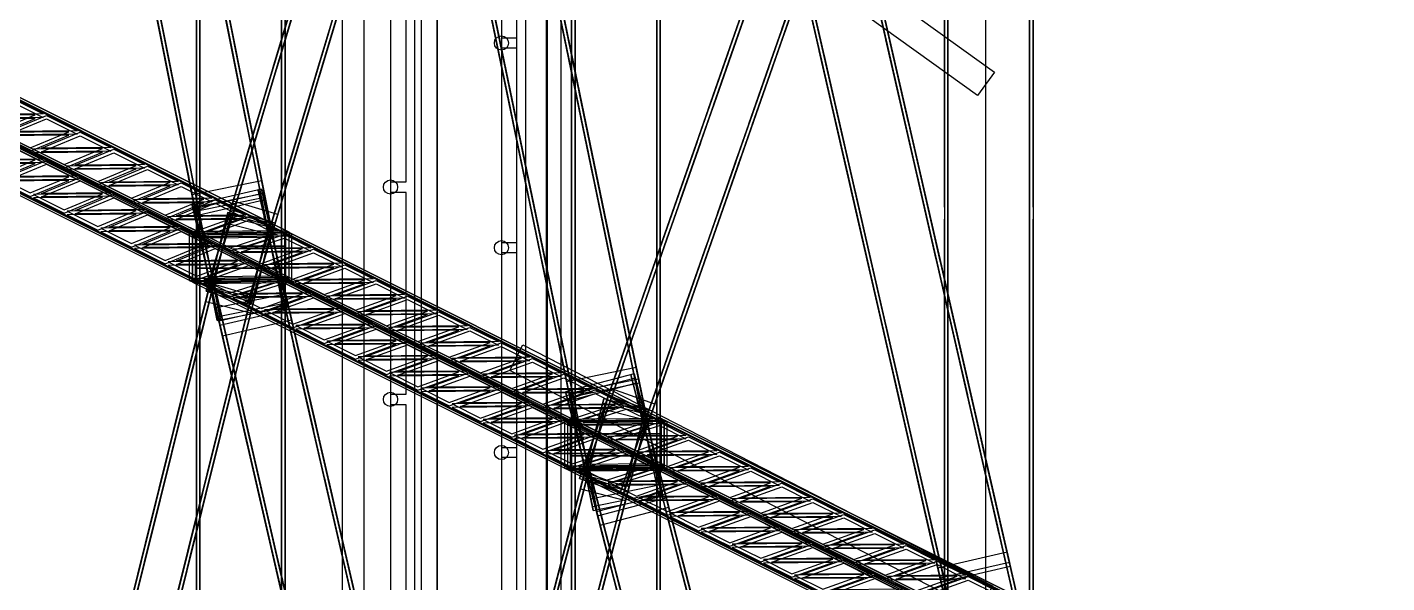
# Model space of a CAD drawing. Header units: millimetres. Extents: x -52000 to 48850, y -48850 to 51750.
# Drawn here: x -15638 to -9509, y 5870 to 8374 of the extents above; entities that cross this region are included whole.
import ezdxf

# ---------------------------------------------------------------- set-up
doc = ezdxf.new("R2010")
doc.units = ezdxf.units.MM
doc.layers.add('D-STR-DECK', color=7, linetype='Continuous', lineweight=25)
doc.layers.add('D-STR-STRC', color=7, linetype='Continuous', lineweight=25)

msp = doc.modelspace()

# ---------------------------------------------------------------- linework, layer by layer
at = {"layer": 'D-STR-DECK'}
for points in [[(-11480, -14000), (11480, -14000), (14000, -11480), (14000, 11480), (11480, 14000), (-11480, 14000), (-14000, 11480), (-14000, -11480)], [(-14120, 11617.8), (-14120, -11617.8), (-14216, -11617.8), (-14216, 11617.8)], [(-14000, 11480), (-14000, -11480), (-13890, -11480), (-13890, 11480)], [(-14000, 11480), (-14000, -11480), (-13890, -11480), (-13890, 11480)], [(-14000, 11480), (-14000, -11480), (-13790, -11307.8), (-13790, 11307.8)], [(-14000, 11480), (-14000, -11480), (-13860, -11480), (-13860, 11480)], [(-13790, -11307.8), (4700, -11307.8), (4700, 11307.8), (-13790, 11307.8)], [(-13500, 11070), (-13500, -11070), (-13297.5, -10904), (-13297.5, 10904)], [(-13500, 11070), (-13500, -11070), (-13390, -11070), (-13390, 11070)], [(-13500, 11070), (-13500, -11070), (-13390, -11070), (-13390, 11070)], [(-13500, 11070), (-13500, -11070), (-13297.5, -10904), (-13297.5, 10904)], [(-13432.5, 11014.6), (-13432.5, -11014.6), (-13231, -10849.4), (-13231, 10849.4)], [(-13432.5, 11014.6), (-13432.5, -11014.6), (-11315.7, -9278.9), (-11315.7, 9278.9)], [(-13432.5, 11014.6), (-13432.5, -11014.6), (-13292.5, -11014.6), (-13292.5, 11014.6)], [(-13297.5, -10904), (4700, -10904), (4700, 10904), (-13297.5, 10904)], [(-11353.6, 8066.2), (-13470.4, 9585), (-13394.6, 9690.6), (-11277.8, 8171.8)], [(-13500, 9201.9), (-13500, 8325.6), (-13430, 8325.6), (-13430, 9201.9)], [(-14000, 8586.1), (-14000, 7677.2), (-13930, 7677.2), (-13930, 8586.1)], [(-13500, 8279.4), (-13500, 7403.1), (-13430, 7403.1), (-13430, 8279.4)], [(-14000, 7629.4), (-14000, 6720.6), (-13930, 6720.6), (-13930, 7629.4)], [(-13500, 7356.9), (-13500, 6480.6), (-13430, 6480.6), (-13430, 7356.9)], [(-11345.3, 5741.4), (-13462.1, 6826.3), (-13402.9, 6942), (-11286, 5857.1)], [(-14000, 6672.8), (-14000, 5763.9), (-13930, 5763.9), (-13930, 6672.8)], [(-13500, 6434.4), (-13500, 5558.1), (-13430, 5558.1), (-13430, 6434.4)]]:
    msp.add_lwpolyline(points, close=True, dxfattribs=at)
for centre in [(-13500, 8302.5), (-14000, 7653.3), (-13500, 7380), (-14000, 6696.7), (-13500, 6457.5)]:
    msp.add_circle(centre, 32, dxfattribs=at)
at = {"layer": 'D-STR-STRC'}
for points in [[(-16409.5, 16783), (-16308, 16273.3), (-14483.4, 7110.9), (-14584.9, 7620.7)], [(-16393.8, 16786.1), (-16292.3, 16276.4), (-14467.7, 7114.1), (-14569.2, 7623.8)], [(-16707.7, 16723.6), (-16606.2, 16213.9), (-14781.5, 7051.6), (-14883, 7561.3)], [(-16692, 16726.7), (-16590.5, 16217), (-14765.8, 7054.7), (-14867.3, 7564.4)], [(-14588.8, 14968.1), (-14479.8, 14440.9), (-12788.4, 6257.5), (-12897.4, 6784.7)], [(-14573.1, 14971.3), (-14464.2, 14444.1), (-12772.8, 6260.7), (-12881.7, 6788)], [(-14886.5, 14906.6), (-14777.6, 14379.4), (-13086.1, 6196), (-13195.1, 6723.2)], [(-14870.9, 14909.8), (-14761.9, 14382.6), (-13070.5, 6199.2), (-13179.4, 6726.4)], [(-14859.3, 14675.3), (-14859.3, 14675.3), (-14859.3, -14675.3), (-14859.3, -14675.3)], [(-14491.3, 14675.3), (-14491.3, 14675.3), (-14491.3, -14675.3), (-14491.3, -14675.3)], [(-12906.5, 13290.9), (-12780.6, 12741.3), (-11100.1, 5409.1), (-11226, 5958.6)], [(-12890.9, 13294.4), (-12765, 12744.9), (-11084.5, 5412.7), (-11210.4, 5962.2)], [(-14830.8, 7184.6), (-14721, 7551), (-13029.6, 13197.3), (-13139.4, 12830.8)], [(-14815.5, 7180), (-14705.7, 7546.4), (-13014.3, 13192.7), (-13124.1, 12826.2)], [(-13202.9, 13222.9), (-13076.9, 12673.4), (-11396.4, 5341.2), (-11522.4, 5890.7)], [(-13187.3, 13226.5), (-13061.3, 12677), (-11380.8, 5344.8), (-11506.8, 5894.3)], [(-14645, 7128.9), (-14535.2, 7495.3), (-12843.8, 13141.6), (-12953.6, 12775.2)], [(-14629.7, 7124.3), (-14519.9, 7490.8), (-12828.5, 13137), (-12938.2, 12770.6)], [(-13167.9, 12983.9), (-13167.9, 12983.9), (-13167.9, -12983.9), (-13167.9, -12983.9)], [(-12799.9, 12983.9), (-12799.9, 12983.9), (-12799.9, -12983.9), (-12799.9, -12983.9)], [(-13148.1, 6340.3), (-13018, 6712.9), (-11337.5, 11524.3), (-11467.6, 11151.8)], [(-13133, 6335), (-13002.9, 6707.6), (-11322.4, 11519.1), (-11452.5, 11146.5)], [(-12965, 6276.3), (-12834.8, 6648.9), (-11154.3, 11460.4), (-11284.5, 11087.8)], [(-12949.9, 6271), (-12819.7, 6643.6), (-11139.2, 11455.1), (-11269.4, 11082.5)], [(-11487.4, 11303.4), (-11487.4, 11303.4), (-11487.4, -11303.4), (-11487.4, -11303.4)], [(-11119.4, 11303.4), (-11119.4, 11303.4), (-11119.4, -11303.4), (-11119.4, -11303.4)], [(-14875.3, 9756.1), (-14875.3, 9756.1), (-14875.3, 7387.7), (-14875.3, 7387.7)], [(-14859.3, 9756.1), (-14859.3, 9756.1), (-14859.3, 7387.7), (-14859.3, 7387.7)], [(-14491.3, 9756.1), (-14491.3, 9756.1), (-14491.3, 7387.7), (-14491.3, 7387.7)], [(-14475.3, 9756.1), (-14475.3, 9756.1), (-14475.3, 7387.7), (-14475.3, 7387.7)], [(-13744.2, 9379.6), (-13614.2, 8750.6), (-13526.5, 8326.4)], [(-13728.5, 9382.9), (-13598.5, 8753.9), (-13510.8, 8329.6)], [(-11503.4, 9392), (-11503.4, 9392), (-11503.4, 7563.1), (-11503.4, 7563.1)], [(-11487.4, 9392), (-11487.4, 9392), (-11487.4, 7563.1), (-11487.4, 7563.1)], [(-11119.4, 9392), (-11119.4, 9392), (-11119.4, 7563.1), (-11119.4, 7563.1)], [(-11103.4, 9392), (-11103.4, 9392), (-11103.4, 7563.1), (-11103.4, 7563.1)], [(-13741.4, 9366.4), (-13653.7, 8942.1), (-13523.7, 8313.2)], [(-13725.8, 9369.6), (-13638.1, 8945.4), (-13508.1, 8316.4)], [(-14874.4, 9074.4), (-14733.7, 8368.1), (-14652, 7957.9)], [(-14858.7, 9077.5), (-14718, 8371.2), (-14636.3, 7961)], [(-15172.5, 9015), (-15031.9, 8308.7), (-14950.2, 7898.5)], [(-15156.8, 9018.1), (-15016.2, 8311.8), (-14934.5, 7901.7)], [(-14872.4, 9064.3), (-14790.7, 8654.1), (-14650, 7947.8)], [(-14856.7, 9067.4), (-14775, 8657.2), (-14634.3, 7950.9)], [(-15170.5, 9004.9), (-15088.8, 8594.7), (-14948.2, 7888.4)], [(-15154.8, 9008), (-15073.1, 8597.9), (-14932.5, 7891.6)], [(-12244.2, 8340), (-12115.4, 8708.7), (-12024, 8970.4)], [(-12235.3, 8365.4), (-12143.9, 8627.1), (-12015.2, 8995.7)], [(-12229.1, 8334.7), (-12100.3, 8703.4), (-12008.9, 8965.1)], [(-12220.2, 8360.1), (-12128.8, 8621.8), (-12000.1, 8990.5)], [(-11895.1, 8949.5), (-11765.6, 8384.6), (-11664.3, 7942.4)], [(-14523.4, 8210.7), (-14446.3, 8468), (-14317.2, 8899)], [(-14508.1, 8206.1), (-14431, 8463.5), (-14301.9, 8894.4)], [(-11910.7, 8945.9), (-11781.2, 8381.1), (-11679.9, 7938.9)], [(-11906.6, 8928.1), (-11805.3, 8485.9), (-11675.8, 7921)], [(-11891, 8931.6), (-11789.7, 8489.4), (-11660.2, 7924.6)], [(-14529.9, 8189.2), (-14400.8, 8620.2), (-14323.7, 8877.5)], [(-14514.5, 8184.6), (-14385.4, 8615.6), (-14308.3, 8873)], [(-14337.6, 8155), (-14260.5, 8412.4), (-14131.4, 8843.3)], [(-14322.3, 8150.4), (-14245.2, 8407.8), (-14116.1, 8838.7)], [(-12207, 8878), (-12077.6, 8313.1), (-11976.2, 7870.9)], [(-12202.9, 8860.1), (-12101.6, 8418), (-11972.1, 7853.1)], [(-12191.4, 8881.6), (-12062, 8316.7), (-11960.6, 7874.5)], [(-12187.3, 8863.7), (-12086, 8421.5), (-11956.5, 7856.6)], [(-14344, 8133.5), (-14214.9, 8564.5), (-14137.8, 8821.9)], [(-14328.7, 8128.9), (-14199.6, 8559.9), (-14122.5, 8817.3)], [(-13305.5, 8759.2), (-13175.5, 8130.2), (-13087.8, 7706)], [(-13302.8, 8746), (-13215.1, 8321.7), (-13085.1, 7692.7)], [(-13289.8, 8762.5), (-13159.8, 8133.5), (-13072.1, 7709.2)], [(-13287.1, 8749.2), (-13199.4, 8325), (-13069.4, 7696)], [(-13603.2, 8697.7), (-13473.2, 8068.7), (-13385.5, 7644.4)], [(-13600.5, 8684.5), (-13512.8, 8260.2), (-13382.8, 7631.2)], [(-13587.5, 8700.9), (-13457.5, 8071.9), (-13369.8, 7647.7)], [(-13584.8, 8687.7), (-13497.1, 8263.4), (-13367.1, 7634.4)], [(-12558.5, 8028.4), (-12467.1, 8290.1), (-12338.4, 8658.8)], [(-12543.4, 8023.1), (-12452, 8284.8), (-12323.2, 8653.5)], [(-13183.9, 8628.4), (-13183.9, 8628.4), (-13183.9, 6542), (-13183.9, 6542)], [(-13167.9, 8628.4), (-13167.9, 8628.4), (-13167.9, 6542), (-13167.9, 6542)], [(-12799.9, 8628.4), (-12799.9, 8628.4), (-12799.9, 6542), (-12799.9, 6542)], [(-12783.9, 8628.4), (-12783.9, 8628.4), (-12783.9, 6542), (-12783.9, 6542)], [(-12567.4, 8003), (-12438.6, 8371.7), (-12347.2, 8633.4)], [(-12552.3, 7997.7), (-12423.5, 8366.4), (-12332.1, 8628.1)], [(-12375.4, 7964.4), (-12284, 8226.1), (-12155.2, 8594.8)], [(-12360.3, 7959.2), (-12268.9, 8220.9), (-12140.1, 8589.5)], [(-12384.2, 7939), (-12255.5, 8307.7), (-12164.1, 8569.4)], [(-12369.1, 7933.8), (-12240.4, 8302.4), (-12149, 8564.1)], [(-14670.8, 7718.7), (-14541.7, 8149.7), (-14464.6, 8407)], [(-14664.4, 7740.1), (-14587.3, 7997.5), (-14458.2, 8428.5)], [(-14655.5, 7714.1), (-14526.4, 8145.1), (-14449.3, 8402.4)], [(-14649.1, 7735.6), (-14572, 7992.9), (-14442.9, 8423.9)], [(-16282.1, 8361.9), (-16717.9, 8357.6), (-14893.2, 7445.3), (-14457.5, 7449.5)], [(-16282.1, 8345.9), (-16717.9, 8341.6), (-14893.2, 7429.3), (-14457.5, 7433.6)], [(-14485, 7663), (-14355.9, 8094), (-14278.8, 8351.4)], [(-14478.6, 7684.5), (-14401.5, 7941.9), (-14272.3, 8372.8)], [(-14469.7, 7658.4), (-14340.6, 8089.4), (-14263.5, 8346.8)], [(-14463.2, 7679.9), (-14386.1, 7937.3), (-14257, 8368.2)], [(-11755.1, 8338.5), (-11625.6, 7773.6), (-11524.3, 7331.4)], [(-14722.3, 8310.8), (-14589.9, 7646), (-14508.2, 7235.9)], [(-14720.3, 8300.7), (-14638.6, 7890.6), (-14506.2, 7225.8)], [(-14706.6, 8314), (-14574.2, 7649.2), (-14492.6, 7239)], [(-14704.6, 8303.9), (-14622.9, 7893.7), (-14490.5, 7228.9)], [(-11770.7, 8334.9), (-11641.2, 7770), (-11539.9, 7327.8)], [(-11766.6, 8317), (-11665.2, 7874.9), (-11535.8, 7310)], [(-11751, 8320.6), (-11649.6, 7878.4), (-11520.2, 7313.5)], [(-15020.5, 8251.5), (-14888.1, 7586.7), (-14806.4, 7176.5)], [(-15018.5, 8241.4), (-14936.8, 7831.2), (-14804.4, 7166.4)], [(-15004.8, 8254.6), (-14872.4, 7589.8), (-14790.7, 7179.6)], [(-15002.8, 8244.5), (-14921.1, 7834.3), (-14788.7, 7169.5)], [(-12707.4, 7602.1), (-12578.7, 7970.7), (-12487.3, 8232.4)], [(-12698.6, 7627.4), (-12607.2, 7889.1), (-12478.4, 8257.8)], [(-12692.3, 7596.8), (-12563.6, 7965.4), (-12472.2, 8227.1)], [(-12683.5, 7622.2), (-12592, 7883.9), (-12463.3, 8252.5)], [(-12067, 8267), (-11937.5, 7702.1), (-11836.2, 7259.9)], [(-12062.9, 8249.1), (-11961.5, 7806.9), (-11832.1, 7242.1)], [(-12051.4, 8270.6), (-11921.9, 7705.7), (-11820.6, 7263.5)], [(-12047.3, 8252.7), (-11945.9, 7810.5), (-11816.5, 7245.6)], [(-16282.1, 8158.4), (-16717.9, 8154.1), (-14893.2, 7241.8), (-14457.5, 7246)], [(-12524.3, 7538.1), (-12395.5, 7906.7), (-12304.1, 8168.4)], [(-12515.4, 7563.5), (-12424, 7825.2), (-12295.2, 8193.8)], [(-12509.2, 7532.8), (-12380.4, 7901.5), (-12289, 8163.2)], [(-12500.3, 7558.2), (-12408.9, 7819.9), (-12280.1, 8188.6)], [(-16282.1, 8142.4), (-16717.9, 8138.1), (-14893.2, 7225.8), (-14457.5, 7230.1)], [(-15703.5, 8052.3), (-15565.3, 7983.2), (-15877.2, 7980.2)], [(-15703.5, 8036.4), (-15565.3, 7967.3), (-15877.2, 7964.2)], [(-13164.5, 8077.3), (-13034.5, 7448.3), (-12946.9, 7024)], [(-13161.8, 8064), (-13074.1, 7639.8), (-12944.1, 7010.8)], [(-13148.9, 8080.5), (-13018.9, 7451.5), (-12931.2, 7027.3)], [(-13146.1, 8067.3), (-13058.5, 7643), (-12928.4, 7014)], [(-15602.2, 7979), (-15914.2, 7975.9), (-15776, 7906.8)], [(-15551.4, 7976.3), (-15413.2, 7907.2), (-15725.2, 7904.2)], [(-13462.3, 8015.7), (-13332.3, 7386.7), (-13244.6, 6962.5)], [(-13459.5, 8002.5), (-13371.8, 7578.3), (-13241.8, 6949.3)], [(-13446.6, 8019), (-13316.6, 7390), (-13228.9, 6965.7)], [(-13443.9, 8005.7), (-13356.2, 7581.5), (-13226.2, 6952.5)], [(-15602.2, 7963), (-15914.2, 7960), (-15776, 7890.9)], [(-15551.4, 7960.4), (-15413.2, 7891.3), (-15725.2, 7888.2)], [(-14803.2, 7276.8), (-14682.7, 7679.1), (-14605.6, 7936.5)], [(-14796.8, 7298.3), (-14719.7, 7555.7), (-14599.1, 7958)], [(-14787.9, 7272.3), (-14667.3, 7674.5), (-14590.2, 7931.9)], [(-14781.4, 7293.7), (-14704.3, 7551.1), (-14583.8, 7953.4)], [(-15703.5, 7848.8), (-15565.3, 7779.7), (-15877.2, 7776.7)], [(-15450.2, 7903), (-15762.1, 7899.9), (-15623.9, 7830.8)], [(-15450.2, 7887), (-15762.1, 7884), (-15623.9, 7814.9)], [(-15399.4, 7900.3), (-15261.2, 7831.2), (-15573.1, 7828.1)], [(-15399.4, 7884.3), (-15261.2, 7815.2), (-15573.1, 7812.2)], [(-14617.3, 7221.2), (-14496.8, 7623.5), (-14419.7, 7880.8)], [(-14610.9, 7242.6), (-14533.8, 7500), (-14413.3, 7902.3)], [(-14602, 7216.6), (-14481.5, 7618.9), (-14404.4, 7876.2)], [(-14595.6, 7238), (-14518.5, 7495.4), (-14398, 7897.7)], [(-12838.6, 7226.5), (-12747.2, 7488.2), (-12618.4, 7856.8)], [(-12823.5, 7221.2), (-12732.1, 7482.9), (-12603.3, 7851.6)], [(-15703.5, 7832.9), (-15565.3, 7763.8), (-15877.2, 7760.7)], [(-15298.1, 7826.9), (-15610.1, 7823.9), (-15471.9, 7754.8)], [(-15298.1, 7811), (-15610.1, 7807.9), (-15471.9, 7738.8)], [(-15247.3, 7824.3), (-15109.1, 7755.2), (-15421.1, 7752.1)], [(-15247.3, 7808.3), (-15109.1, 7739.2), (-15421.1, 7736.1)], [(-12847.5, 7201.1), (-12718.7, 7569.8), (-12627.3, 7831.5)], [(-12832.4, 7195.8), (-12703.6, 7564.5), (-12612.2, 7826.2)], [(-12655.4, 7162.5), (-12564, 7424.2), (-12435.3, 7792.9)], [(-12640.3, 7157.2), (-12548.9, 7418.9), (-12420.2, 7787.6)], [(-15602.2, 7775.5), (-15914.2, 7772.4), (-15776, 7703.3)], [(-15602.2, 7759.5), (-15914.2, 7756.5), (-15776, 7687.4)], [(-15551.4, 7772.8), (-15413.2, 7703.7), (-15725.2, 7700.7)], [(-15551.4, 7756.9), (-15413.2, 7687.8), (-15725.2, 7684.7)], [(-15146.1, 7750.9), (-15458, 7747.9), (-15319.8, 7678.8)], [(-15146.1, 7735), (-15458, 7731.9), (-15319.8, 7662.8)], [(-15095.3, 7748.2), (-14957.1, 7679.1), (-15269, 7676.1)], [(-15095.3, 7732.3), (-14957.1, 7663.2), (-15269, 7660.1)], [(-12664.3, 7137.1), (-12535.6, 7505.8), (-12444.1, 7767.5)], [(-12649.2, 7131.9), (-12520.4, 7500.5), (-12429, 7762.2)], [(-11630.6, 7723.9), (-11501.2, 7159), (-11399.8, 6716.8)], [(-11615, 7727.5), (-11485.6, 7162.6), (-11384.2, 6720.4)], [(-15450.2, 7699.5), (-15762.1, 7696.4), (-15623.9, 7627.3)], [(-15450.2, 7683.5), (-15762.1, 7680.5), (-15623.9, 7611.4)], [(-15399.4, 7696.8), (-15261.2, 7627.7), (-15573.1, 7624.6)], [(-15399.4, 7680.8), (-15261.2, 7611.7), (-15573.1, 7608.7)], [(-14994, 7674.9), (-15306, 7671.8), (-15167.8, 7602.7)], [(-14943.2, 7672.2), (-14805, 7603.1), (-15117, 7600.1)], [(-14580.6, 7681), (-14894.4, 7618.5), (-14792.9, 7108.8), (-14479.1, 7171.3)], [(-11626.5, 7706), (-11525.2, 7263.8), (-11395.7, 6699)], [(-11610.9, 7709.6), (-11509.6, 7267.4), (-11380.1, 6702.5)], [(-15298.1, 7623.4), (-15610.1, 7620.4), (-15471.9, 7551.3)], [(-15298.1, 7607.5), (-15610.1, 7604.4), (-15471.9, 7535.3)], [(-15247.3, 7620.8), (-15109.1, 7551.7), (-15421.1, 7548.6)], [(-15247.3, 7604.8), (-15109.1, 7535.7), (-15421.1, 7532.6)], [(-14994, 7658.9), (-15306, 7655.9), (-15167.8, 7586.8)], [(-14943.2, 7656.2), (-14805, 7587.2), (-15117, 7584.1)], [(-14581.6, 7643.4), (-14893.5, 7571.6), (-14889.6, 7554.7), (-14577.7, 7626.6)], [(-14581.6, 7643.4), (-14893.5, 7571.6), (-14769.1, 7031.9), (-14457.2, 7103.8)], [(-14569.2, 7623.8), (-14883, 7561.3), (-14879.8, 7545.4), (-14566, 7607.9)], [(-14569.2, 7623.8), (-14883, 7561.3), (-14781.5, 7051.6), (-14467.7, 7114.1)], [(-14597.2, 7639.8), (-14472.8, 7100.2), (-12781.4, -237.5), (-12905.8, 302.2)], [(-14581.6, 7643.4), (-14457.2, 7103.8), (-12765.8, -233.9), (-12890.2, 305.8)], [(-11926.9, 7656), (-11797.5, 7091.1), (-11696.1, 6648.9)], [(-11922.8, 7638.1), (-11821.5, 7195.9), (-11692, 6631)], [(-11911.3, 7659.6), (-11781.9, 7094.7), (-11680.5, 6652.5)], [(-11907.3, 7641.7), (-11805.9, 7199.5), (-11676.4, 6634.6)], [(-16645.7, -150.8), (-16558.1, 201.5), (-14733.4, 7539.2), (-14821.1, 7186.8)], [(-15146.1, 7547.4), (-15458, 7544.4), (-15319.8, 7475.3)], [(-15095.3, 7544.7), (-14957.1, 7475.6), (-15269, 7472.6)], [(-14841.9, 7598.9), (-15153.9, 7595.8), (-15015.7, 7526.7)], [(-14841.9, 7582.9), (-15153.9, 7579.8), (-15015.7, 7510.8)], [(-14791.1, 7596.2), (-14653, 7527.1), (-14964.9, 7524)], [(-14791.1, 7580.2), (-14653, 7511.1), (-14964.9, 7508.1)], [(-14893.5, 7571.6), (-14769.1, 7031.9), (-13077.6, -305.8), (-13202, 233.9)], [(-14570.4, 7594.6), (-14882.2, 7522.7), (-14757.8, 6983.1), (-14446, 7054.9)], [(-14877.9, 7575.2), (-14753.5, 7035.5), (-13062, -302.2), (-13186.4, 237.5)], [(-14830.8, 7184.6), (-14629.7, 7124.3), (-14519.9, 7490.8), (-14721, 7551)], [(-14821.1, 7186.8), (-14617.3, 7136.2), (-14529.6, 7488.5), (-14733.4, 7539.2)], [(-14819, 7224.1), (-14617.8, 7163.9), (-14508, 7530.3), (-14709.2, 7590.6)], [(-14737.6, 7522.4), (-14533.8, 7471.7), (-14529.6, 7488.5), (-14733.4, 7539.2)], [(-14726.3, 7533.6), (-14525.1, 7473.3), (-14519.9, 7490.8), (-14721, 7551)], [(-14557.5, 7538.9), (-14436, 7011.7), (-14335.9, 6577.4)], [(-16630.2, -154.7), (-16542.6, 197.6), (-14717.9, 7535.3), (-14805.5, 7183)], [(-16457.4, -197.6), (-16369.8, 154.7), (-14545.2, 7492.4), (-14632.8, 7140)], [(-16441.9, -201.5), (-16354.3, 150.8), (-14529.6, 7488.5), (-14617.3, 7136.2)], [(-15146.1, 7531.5), (-15458, 7528.4), (-15319.8, 7459.3)], [(-15095.3, 7528.8), (-14957.1, 7459.7), (-15269, 7456.6)], [(-14689.9, 7522.8), (-15001.9, 7519.8), (-14873.7, 7455.7)], [(-14689.9, 7506.9), (-15001.9, 7503.8), (-14873.7, 7439.7)], [(-14833.2, 7138.1), (-14629.4, 7087.4), (-14541.8, 7439.7), (-14745.6, 7490.4)], [(-14639.1, 7520.2), (-14511, 7456.1), (-14822.9, 7453)], [(-14639.1, 7504.2), (-14511, 7440.1), (-14822.9, 7437.1)], [(-14573.1, 7535.3), (-14451.6, 7008.1), (-14351.5, 6573.8)], [(-14569.4, 7519.3), (-14469.3, 7085.1), (-14347.8, 6557.9)], [(-14553.9, 7522.9), (-14453.8, 7088.7), (-14332.2, 6561.5)], [(-11503.4, 7508.1), (-11503.4, 7508.1), (-11503.4, 5701.7), (-11503.4, 5701.7)], [(-11487.4, 7508.1), (-11487.4, 7508.1), (-11487.4, 5701.7), (-11487.4, 5701.7)], [(-11119.4, 7508.1), (-11119.4, 7508.1), (-11119.4, 5701.7), (-11119.4, 5701.7)], [(-11103.4, 7508.1), (-11103.4, 7508.1), (-11103.4, 5701.7), (-11103.4, 5701.7)], [(-14994, 7471.4), (-15306, 7468.3), (-15167.8, 7399.2)], [(-14994, 7455.4), (-15306, 7452.4), (-15167.8, 7383.3)], [(-14943.2, 7468.7), (-14805, 7399.6), (-15117, 7396.6)], [(-14943.2, 7452.7), (-14805, 7383.7), (-15117, 7380.6)], [(-14956, 6644.3), (-14824.8, 7171.6), (-14763.3, 7419.1)], [(-14952, 6660.1), (-14890.5, 6907.6), (-14759.4, 7434.9)], [(-14936.5, 6656.2), (-14875, 6903.7), (-14743.8, 7431)], [(-14471.3, 7237), (-14471.3, 7456.5), (-14907.1, 7452.2), (-14907.1, 7232.7)], [(-14457.2, 7449.3), (-14893.5, 7445.6), (-13202.1, 6599.9), (-12765.8, 6603.6)], [(-14457.2, 7229.7), (-14457.2, 7449.3), (-14893.5, 7445.6), (-14893.5, 7226.1)], [(-14873.7, 7226.2), (-14873.7, 7445.8), (-14893.5, 7445.6), (-14893.5, 7226.1)], [(-14457.2, 7433.3), (-14893.5, 7429.6), (-13202.1, 6583.9), (-12765.8, 6587.6)], [(-14457.5, 7230.1), (-14457.5, 7449.5), (-14893.2, 7445.3), (-14893.2, 7225.8)], [(-14873.4, 7226), (-14873.4, 7445.5), (-14893.2, 7445.3), (-14893.2, 7225.8)], [(-14444.3, 7223.3), (-14444.3, 7442.8), (-14880.6, 7439.2), (-14880.6, 7219.6)], [(-14869.4, 7467), (-14747.8, 6939.8), (-14647.7, 6505.5)], [(-14865.7, 7451), (-14765.6, 7016.8), (-14644, 6489.6)], [(-14853.8, 7470.6), (-14732.2, 6943.4), (-14632.1, 6509.1)], [(-14850.1, 7454.6), (-14750, 7020.4), (-14628.5, 6493.2)], [(-14528.6, 7442.1), (-14841, 7439.5), (-14722.2, 7380.1)], [(-14528.6, 7426.2), (-14841, 7423.5), (-14722.2, 7364.2)], [(-14478.2, 7439.6), (-14359.4, 7380.2), (-14671.8, 7377.6)], [(-14478.2, 7423.6), (-14359.4, 7364.3), (-14671.8, 7361.6)], [(-14457.5, 7230.1), (-14457.5, 7449.5), (-14477.3, 7449.3), (-14477.3, 7229.9)], [(-14457.2, 7229.7), (-14457.2, 7449.3), (-14477, 7449.1), (-14477, 7229.6)], [(-12987.5, 6800.1), (-12858.7, 7168.8), (-12767.3, 7430.5)], [(-12978.6, 6825.5), (-12887.2, 7087.2), (-12758.5, 7455.9)], [(-12972.4, 6794.9), (-12843.6, 7163.5), (-12752.2, 7425.2)], [(-12963.5, 6820.3), (-12872.1, 7082), (-12743.4, 7450.6)], [(-14841.9, 7395.4), (-15153.9, 7392.3), (-15015.7, 7323.2)], [(-14841.9, 7379.4), (-15153.9, 7376.3), (-15015.7, 7307.3)], [(-14791.1, 7392.7), (-14653, 7323.6), (-14964.9, 7320.5)], [(-14791.1, 7376.7), (-14653, 7307.6), (-14964.9, 7304.6)], [(-14940.4, 6640.4), (-14809.3, 7167.8), (-14747.8, 7415.2)], [(-14475.3, 7387.7), (-14875.3, 7387.7), (-14875.3, 7387.7), (-14475.3, 7387.7)], [(-14767.7, 6597.5), (-14636.6, 7124.8), (-14575, 7372.3)], [(-14763.8, 6613.3), (-14702.2, 6860.8), (-14571.1, 7388.1)], [(-14752.2, 6593.6), (-14621, 7120.9), (-14559.5, 7368.4)], [(-14748.2, 6609.4), (-14686.7, 6856.9), (-14555.6, 7384.2)], [(-14397, 7376.3), (-14709.4, 7373.7), (-14581.3, 7309.7)], [(-14397, 7360.4), (-14709.4, 7357.7), (-14581.3, 7293.7)], [(-14346.6, 7373.8), (-14218.5, 7309.8), (-14530.9, 7307.1)], [(-14346.6, 7357.8), (-14218.5, 7293.8), (-14530.9, 7291.2)], [(-13023.6, 7395.3), (-12901.5, 6804.7), (-12813.8, 6380.5)], [(-13020.9, 7382.1), (-12933.2, 6957.8), (-12811.1, 6367.2)], [(-13007.9, 7398.6), (-12885.9, 6808), (-12798.2, 6383.7)], [(-13005.2, 7385.3), (-12917.5, 6961.1), (-12795.4, 6370.5)], [(-12804.4, 6736.2), (-12675.6, 7104.8), (-12584.2, 7366.5)], [(-12795.5, 6761.6), (-12704.1, 7023.3), (-12575.3, 7391.9)], [(-12789.3, 6730.9), (-12660.5, 7099.6), (-12569.1, 7361.3)], [(-12780.4, 6756.3), (-12689, 7018), (-12560.2, 7386.6)], [(-14689.9, 7319.3), (-15001.9, 7316.3), (-14873.7, 7252.2)], [(-14689.9, 7303.4), (-15001.9, 7300.3), (-14873.7, 7236.2)], [(-14639.1, 7316.7), (-14511, 7252.6), (-14822.9, 7249.5)], [(-14639.1, 7300.7), (-14511, 7236.6), (-14822.9, 7233.6)], [(-14256, 7305.8), (-14568.4, 7303.2), (-14440.3, 7239.2)], [(-14205.6, 7303.3), (-14077.5, 7239.3), (-14389.9, 7236.7)], [(-13321.3, 7333.8), (-13199.2, 6743.2), (-13111.5, 6318.9)], [(-13318.6, 7320.6), (-13230.9, 6896.3), (-13108.8, 6305.7)], [(-13305.6, 7337), (-13183.6, 6746.4), (-13095.9, 6322.2)], [(-13302.9, 7323.8), (-13215.2, 6899.5), (-13093.1, 6308.9)], [(-14457.2, 7245.7), (-14893.5, 7242), (-13202.1, 6396.3), (-12765.8, 6400)], [(-14875.3, 7287.7), (-14875.3, 7287.7), (-14875.3, 4919.3), (-14875.3, 4919.3)], [(-14475.3, 7287.7), (-14875.3, 7287.7), (-14875.3, 7287.7), (-14475.3, 7287.7)], [(-14859.3, 7287.7), (-14859.3, 7287.7), (-14859.3, 4919.3), (-14859.3, 4919.3)], [(-14528.6, 7238.6), (-14841, 7235.9), (-14722.2, 7176.6)], [(-14478.2, 7236), (-14359.4, 7176.7), (-14671.8, 7174)], [(-14256, 7289.9), (-14568.4, 7287.2), (-14440.3, 7223.2)], [(-14491.3, 7287.7), (-14491.3, 7287.7), (-14491.3, 4919.3), (-14491.3, 4919.3)], [(-14475.3, 7287.7), (-14475.3, 7287.7), (-14475.3, 4919.3), (-14475.3, 4919.3)], [(-14115.1, 7235.4), (-14427.5, 7232.7), (-14299.4, 7168.7)], [(-14205.6, 7287.4), (-14077.5, 7223.3), (-14389.9, 7220.7)], [(-14064.7, 7232.9), (-13936.6, 7168.8), (-14249, 7166.2)], [(-14457.2, 7229.7), (-14893.5, 7226.1), (-13202.1, 6380.4), (-12765.8, 6384)], [(-14528.6, 7222.6), (-14841, 7220), (-14722.2, 7160.6)], [(-14830.8, 7184.6), (-14629.7, 7124.3), (-14624.4, 7141.8), (-14825.6, 7202)], [(-14821.1, 7186.8), (-14617.3, 7136.2), (-14613.1, 7152.9), (-14816.9, 7203.6)], [(-14397, 7172.8), (-14709.4, 7170.1), (-14581.3, 7106.1)], [(-14478.2, 7220.1), (-14359.4, 7160.7), (-14671.8, 7158.1)], [(-14115.1, 7219.4), (-14427.5, 7216.8), (-14299.4, 7152.7)], [(-14064.7, 7216.9), (-13936.6, 7152.8), (-14249, 7150.2)], [(-14470.8, 7130), (-14784.7, 7067.5), (-14781.5, 7051.6), (-14467.7, 7114.1)], [(-14461.1, 7120.7), (-14772.9, 7048.8), (-14769.1, 7031.9), (-14457.2, 7103.8)], [(-14397, 7156.8), (-14709.4, 7154.2), (-14581.3, 7090.1)], [(-14346.6, 7170.2), (-14218.5, 7106.2), (-14530.9, 7103.6)], [(-14346.6, 7154.3), (-14218.5, 7090.2), (-14530.9, 7087.6)], [(-13974.1, 7164.9), (-14286.5, 7162.3), (-14158.4, 7098.2)], [(-13974.1, 7148.9), (-14286.5, 7146.3), (-14158.4, 7082.3)], [(-13923.7, 7162.4), (-13795.6, 7098.3), (-14108, 7095.7)], [(-13923.7, 7146.4), (-13795.6, 7082.4), (-14108, 7079.7)], [(-11490.6, 7112.9), (-11361.1, 6548), (-11259.8, 6105.8)], [(-11475, 7116.5), (-11345.5, 6551.6), (-11244.2, 6109.4)], [(-14256, 7102.3), (-14568.4, 7099.6), (-14440.3, 7035.6)], [(-14256, 7086.3), (-14568.4, 7083.7), (-14440.3, 7019.6)], [(-14205.6, 7099.8), (-14077.5, 7035.7), (-14389.9, 7033.1)], [(-14205.6, 7083.8), (-14077.5, 7019.8), (-14389.9, 7017.1)], [(-13833.2, 7094.4), (-14145.5, 7091.8), (-14017.5, 7027.7)], [(-13833.2, 7078.5), (-14145.5, 7075.8), (-14017.5, 7011.8)], [(-13782.8, 7091.9), (-13654.7, 7027.9), (-13967.1, 7025.2)], [(-13782.8, 7075.9), (-13654.7, 7011.9), (-13967.1, 7009.3)], [(-13110.5, 6448), (-13019.1, 6709.7), (-12898.5, 7054.9)], [(-13095.4, 6442.7), (-13004, 6704.4), (-12883.4, 7049.7)], [(-11771.3, 7048.5), (-11641.8, 6483.7), (-11540.5, 6041.5)], [(-11486.5, 7095), (-11385.1, 6652.8), (-11255.7, 6087.9)], [(-11470.9, 7098.6), (-11369.5, 6656.4), (-11240.1, 6091.5)], [(-14115.1, 7031.8), (-14427.5, 7029.2), (-14299.4, 6965.1)], [(-14115.1, 7015.8), (-14427.5, 7013.2), (-14299.4, 6949.2)], [(-14064.7, 7029.3), (-13936.6, 6965.2), (-14249, 6962.6)], [(-14064.7, 7013.3), (-13936.6, 6949.3), (-14249, 6946.6)], [(-13692.2, 7023.9), (-14004.6, 7021.3), (-13876.5, 6957.3)], [(-13692.2, 7008), (-14004.6, 7005.3), (-13876.5, 6941.3)], [(-13641.8, 7021.4), (-13513.7, 6957.4), (-13826.1, 6954.8)], [(-13641.8, 7005.5), (-13513.7, 6941.4), (-13826.1, 6938.8)], [(-13119.4, 6422.6), (-12998.8, 6767.8), (-12907.4, 7029.5)], [(-13104.3, 6417.3), (-12983.7, 6762.6), (-12892.3, 7024.3)], [(-12927.4, 6384), (-12835.9, 6645.7), (-12715.4, 6991)], [(-11786.9, 7045), (-11657.4, 6480.1), (-11556.1, 6037.9)], [(-11782.8, 7027.1), (-11681.5, 6584.9), (-11552, 6020)], [(-11767.2, 7030.7), (-11665.9, 6588.5), (-11536.4, 6023.6)], [(-14440.3, 6959.2), (-14310.6, 6396.6), (-14210.5, 5962.4)], [(-14436.7, 6943.3), (-14336.6, 6509), (-14206.9, 5946.4)], [(-14424.7, 6962.8), (-14295.1, 6400.2), (-14195, 5965.9)], [(-14421.1, 6946.9), (-14321, 6512.6), (-14191.3, 5950)], [(-13974.1, 6961.3), (-14286.5, 6958.7), (-14158.4, 6894.7)], [(-13974.1, 6945.4), (-14286.5, 6942.7), (-14158.4, 6878.7)], [(-13923.7, 6958.8), (-13795.6, 6894.8), (-14108, 6892.1)], [(-13923.7, 6942.8), (-13795.6, 6878.8), (-14108, 6876.2)], [(-13551.3, 6953.5), (-13863.6, 6950.8), (-13735.6, 6886.8)], [(-13551.3, 6937.5), (-13863.6, 6934.9), (-13735.6, 6870.8)], [(-13500.8, 6950.9), (-13372.8, 6886.9), (-13685.1, 6884.3)], [(-13500.8, 6935), (-13372.8, 6870.9), (-13685.1, 6868.3)], [(-12936.2, 6358.6), (-12815.6, 6703.9), (-12724.2, 6965.6)], [(-12921.1, 6353.4), (-12800.5, 6698.6), (-12709.1, 6960.3)], [(-12912.2, 6378.7), (-12820.8, 6640.4), (-12700.3, 6985.7)], [(-14736.6, 6890.9), (-14606.9, 6328.3), (-14506.8, 5894.1)], [(-14732.9, 6875), (-14632.8, 6440.7), (-14503.1, 5878.1)], [(-14721, 6894.5), (-14591.3, 6331.9), (-14491.2, 5897.7)], [(-14717.3, 6878.6), (-14617.2, 6444.3), (-14487.5, 5881.7)], [(-13833.2, 6890.9), (-14145.5, 6888.2), (-14017.5, 6824.2)], [(-13833.2, 6874.9), (-14145.5, 6872.3), (-14017.5, 6808.2)], [(-13782.8, 6888.3), (-13654.7, 6824.3), (-13967.1, 6821.7)], [(-13782.8, 6872.4), (-13654.7, 6808.3), (-13967.1, 6805.7)], [(-13410.3, 6883), (-13722.7, 6880.4), (-13594.6, 6816.3)], [(-13410.3, 6867), (-13722.7, 6864.4), (-13594.6, 6800.4)], [(-13359.9, 6880.5), (-13231.8, 6816.4), (-13544.2, 6813.8)], [(-13359.9, 6864.5), (-13231.8, 6800.5), (-13544.2, 6797.8)], [(-15108, 6032.8), (-14968.1, 6595.5), (-14906.6, 6843)], [(-15104.1, 6048.6), (-15042.6, 6296.1), (-14902.6, 6858.8)], [(-15092.5, 6029), (-14952.6, 6591.7), (-14891, 6839.1)], [(-15088.6, 6044.8), (-15027, 6292.2), (-14887.1, 6854.9)], [(-14915.8, 6001.8), (-14854.3, 6249.3), (-14714.4, 6812)], [(-14900.3, 5997.9), (-14838.8, 6245.4), (-14698.8, 6808.1)], [(-13692.2, 6820.4), (-14004.6, 6817.7), (-13876.5, 6753.7)], [(-13692.2, 6804.4), (-14004.6, 6801.8), (-13876.5, 6737.7)], [(-13641.8, 6817.9), (-13513.7, 6753.8), (-13826.1, 6751.2)], [(-13269.4, 6812.5), (-13581.7, 6809.9), (-13453.7, 6745.8)], [(-13218.9, 6810), (-13090.9, 6746), (-13403.2, 6743.3)], [(-12901.4, 6811.4), (-13211.1, 6731.3), (-13206.6, 6713.8), (-12896.8, 6794)], [(-12901.4, 6811.4), (-13211.1, 6731.3), (-13066.5, 6172.5), (-12756.7, 6252.7)], [(-12892.7, 6840.9), (-13206, 6776.1), (-13097.1, 6248.9), (-12783.7, 6313.7)], [(-12916.8, 6807.4), (-12772.2, 6248.7), (-11091.7, -243.3), (-11236.3, 315.5)], [(-12901.4, 6811.4), (-12756.7, 6252.7), (-11076.2, -239.3), (-11220.9, 319.5)], [(-14919.8, 5986), (-14779.8, 6548.7), (-14718.3, 6796.2)], [(-14904.2, 5982.2), (-14764.3, 6544.8), (-14702.8, 6792.3)], [(-13551.3, 6749.9), (-13863.6, 6747.3), (-13735.6, 6683.2)], [(-13641.8, 6801.9), (-13513.7, 6737.8), (-13826.1, 6735.2)], [(-13500.8, 6747.4), (-13372.8, 6683.3), (-13685.1, 6680.7)], [(-13269.4, 6796.6), (-13581.7, 6793.9), (-13453.7, 6729.9)], [(-13128.4, 6742), (-13440.8, 6739.4), (-13312.7, 6675.4)], [(-13218.9, 6794), (-13090.9, 6730), (-13403.2, 6727.4)], [(-12890.5, 6769.6), (-13200.3, 6689.4), (-13055.7, 6130.7), (-12745.9, 6210.8)], [(-12881.7, 6788), (-13195.1, 6723.2), (-13191.7, 6706.7), (-12878.3, 6771.5)], [(-12881.7, 6788), (-13195.1, 6723.2), (-13086.1, 6196), (-12772.8, 6260.7)], [(-13136.8, 6372.6), (-12938.6, 6303.3), (-12808.5, 6675.9), (-13006.7, 6745.2)], [(-14824, -154.1), (-14729.9, 207.1), (-13038.5, 6699), (-13132.6, 6337.8)], [(-14808.5, -158.1), (-14714.4, 203), (-13023, 6695), (-13117.1, 6333.8)], [(-13551.3, 6733.9), (-13863.6, 6731.3), (-13735.6, 6667.3)], [(-13500.8, 6731.4), (-13372.8, 6667.4), (-13685.1, 6664.7)], [(-13128.4, 6726.1), (-13440.8, 6723.4), (-13312.7, 6659.4)], [(-13078, 6739.5), (-12949.9, 6675.5), (-13262.3, 6672.8)], [(-13078, 6723.6), (-12949.9, 6659.5), (-13262.3, 6656.9)], [(-13211.1, 6731.3), (-13066.5, 6172.5), (-11386, -319.5), (-11530.6, 239.3)], [(-13195.7, 6735.3), (-13051, 6176.5), (-11370.5, -315.5), (-11515.2, 243.3)], [(-13148.1, 6340.3), (-12949.9, 6271), (-12819.7, 6643.6), (-13018, 6712.9)], [(-13132.6, 6337.8), (-12929.4, 6284.9), (-12835.3, 6646.1), (-13038.5, 6699)], [(-13043, 6681.8), (-12839.7, 6628.9), (-12835.3, 6646.1), (-13038.5, 6699)], [(-13024.2, 6695.1), (-12825.9, 6625.9), (-12819.7, 6643.6), (-13018, 6712.9)], [(-12892.1, 6711.9), (-12770.7, 6243), (-12654.3, 5793.4)], [(-12886.8, 6691.4), (-12770.4, 6241.8), (-12649, 5772.9)], [(-12876.6, 6715.9), (-12755.2, 6247), (-12638.9, 5797.4)], [(-12871.3, 6695.4), (-12754.9, 6245.8), (-12633.6, 5776.9)], [(-14636.3, -203), (-14542.2, 158.1), (-12850.7, 6650.1), (-12944.9, 6288.9)], [(-14620.8, -207.1), (-14526.7, 154.1), (-12835.3, 6646.1), (-12929.4, 6284.9)], [(-13410.3, 6679.4), (-13722.7, 6676.8), (-13594.6, 6612.8)], [(-13410.3, 6663.5), (-13722.7, 6660.8), (-13594.6, 6596.8)], [(-13359.9, 6676.9), (-13231.8, 6612.9), (-13544.2, 6610.2)], [(-13359.9, 6660.9), (-13231.8, 6596.9), (-13544.2, 6594.3)], [(-12987.5, 6671.6), (-13299.8, 6668.9), (-13181.1, 6609.6)], [(-12987.5, 6655.6), (-13299.8, 6653), (-13181.1, 6593.6)], [(-13186.4, 6635.7), (-13065, 6166.8), (-12948.6, 5717.2)], [(-13170.9, 6639.7), (-13049.5, 6170.8), (-12933.2, 5721.2)], [(-13144.1, 6293.5), (-12940.9, 6240.5), (-12846.8, 6601.7), (-13050, 6654.6)], [(-12937, 6669), (-12818.3, 6609.7), (-13130.7, 6607)], [(-12937, 6653.1), (-12818.3, 6593.7), (-13130.7, 6591.1)], [(-13269.4, 6608.9), (-13581.7, 6606.3), (-13453.7, 6542.3)], [(-13269.4, 6593), (-13581.7, 6590.3), (-13453.7, 6526.3)], [(-13218.9, 6606.4), (-13090.9, 6542.4), (-13403.2, 6539.8)], [(-13218.9, 6590.5), (-13090.9, 6526.4), (-13403.2, 6523.8)], [(-13256.2, 5863.4), (-13135.2, 6327.9), (-13069.1, 6581.6)], [(-13251.3, 5882.1), (-13185.2, 6135.8), (-13064.2, 6600.3)], [(-13240.7, 5859.4), (-13119.7, 6323.8), (-13053.6, 6577.5)], [(-13235.8, 5878.1), (-13169.7, 6131.8), (-13048.7, 6596.2)], [(-12778.6, 6390.5), (-12778.6, 6610), (-13215, 6606.3), (-13215, 6386.8)], [(-12765.5, 6603.3), (-13202.4, 6600.2), (-11521.9, 5759.9), (-11085, 5763.1)], [(-12765.5, 6383.7), (-12765.5, 6603.3), (-13202.4, 6600.2), (-13202.4, 6380.6)], [(-13182.5, 6380.7), (-13182.5, 6600.3), (-13202.4, 6600.2), (-13202.4, 6380.6)], [(-12765.5, 6587.4), (-13202.4, 6584.2), (-11521.9, 5744), (-11085, 5747.1)], [(-12765.8, 6384), (-12765.8, 6603.6), (-13202.1, 6599.9), (-13202.1, 6380.4)], [(-13182.3, 6380.5), (-13182.3, 6600.1), (-13202.1, 6599.9), (-13202.1, 6380.4)], [(-12753.6, 6377.8), (-12753.6, 6597.4), (-13190.5, 6594.2), (-13190.5, 6374.6)], [(-13181.1, 6615.2), (-13064.7, 6165.6), (-12943.3, 5696.7)], [(-13165.6, 6619.2), (-13049.2, 6169.6), (-12927.9, 5700.7)], [(-12838, 6596.8), (-13150.7, 6594.5), (-13031.2, 6534.8)], [(-12838, 6580.8), (-13150.7, 6578.6), (-13031.2, 6518.8)], [(-12788, 6594.4), (-12668.4, 6534.7), (-12981.2, 6532.4)], [(-12788, 6578.5), (-12668.4, 6518.7), (-12981.2, 6516.4)], [(-12765.8, 6384), (-12765.8, 6603.6), (-12785.6, 6603.4), (-12785.6, 6383.9)], [(-12765.5, 6383.7), (-12765.5, 6603.3), (-12785.3, 6603.2), (-12785.3, 6383.6)], [(-13128.4, 6538.5), (-13440.8, 6535.8), (-13312.7, 6471.8)], [(-13128.4, 6522.5), (-13440.8, 6519.9), (-13312.7, 6455.8)], [(-13078, 6535.9), (-12949.9, 6471.9), (-13262.3, 6469.3)], [(-13078, 6520), (-12949.9, 6455.9), (-13262.3, 6453.3)], [(-12783.9, 6542), (-13183.9, 6542), (-13183.9, 6542), (-12783.9, 6542)], [(-13068.5, 5814.5), (-12947.5, 6279), (-12881.4, 6532.6)], [(-13063.6, 5833.2), (-12997.5, 6086.9), (-12876.5, 6551.4)], [(-13053, 5810.5), (-12932, 6274.9), (-12865.9, 6528.6)], [(-13048.1, 5829.2), (-12982, 6082.9), (-12861, 6547.3)], [(-12706.6, 6531.1), (-13019.3, 6528.8), (-12891.2, 6464.8)], [(-12706.6, 6515.1), (-13019.3, 6512.9), (-12891.2, 6448.8)], [(-12656.5, 6528.7), (-12528.4, 6464.6), (-12841.2, 6462.4)], [(-12656.5, 6512.7), (-12528.4, 6448.7), (-12841.2, 6446.4)], [(-11350.5, 6501.9), (-11228.7, 5970.4), (-11127.4, 5528.2)], [(-11335, 6505.4), (-11213.1, 5974), (-11111.8, 5531.8)], [(-12987.5, 6468), (-13299.8, 6465.4), (-13181.1, 6406)], [(-12987.5, 6452), (-13299.8, 6449.4), (-13181.1, 6390)], [(-13183.9, 6442), (-13183.9, 6442), (-13183.9, 4355.5), (-13183.9, 4355.5)], [(-12783.9, 6442), (-13183.9, 6442), (-13183.9, 6442), (-12783.9, 6442)], [(-13167.9, 6442), (-13167.9, 6442), (-13167.9, 4355.5), (-13167.9, 4355.5)], [(-12937, 6465.5), (-12818.3, 6406.1), (-13130.7, 6403.5)], [(-12937, 6449.5), (-12818.3, 6390.1), (-13130.7, 6387.5)], [(-12566.5, 6461), (-12879.3, 6458.8), (-12751.1, 6394.7)], [(-12566.5, 6445.1), (-12879.3, 6442.8), (-12751.1, 6378.8)], [(-12799.9, 6442), (-12799.9, 6442), (-12799.9, 4355.5), (-12799.9, 4355.5)], [(-12783.9, 6442), (-12783.9, 6442), (-12783.9, 4355.5), (-12783.9, 4355.5)], [(-12516.5, 6458.7), (-12388.4, 6394.6), (-12701.1, 6392.4)], [(-12516.5, 6442.7), (-12388.4, 6378.7), (-12701.1, 6376.4)], [(-11631.3, 6437.5), (-11509.5, 5906.1), (-11408.1, 5463.9)], [(-11346.4, 6484), (-11245.1, 6041.8), (-11123.3, 5510.4)], [(-11330.9, 6487.6), (-11229.5, 6045.4), (-11107.7, 5513.9)], [(-12765.5, 6399.7), (-13202.4, 6396.6), (-11521.9, 5556.3), (-11085, 5559.5)], [(-12765.5, 6383.7), (-13202.4, 6380.6), (-11521.9, 5540.3), (-11085, 5543.5)], [(-12838, 6393.1), (-13150.7, 6390.9), (-13031.2, 6331.1)], [(-12838, 6377.2), (-13150.7, 6374.9), (-13031.2, 6315.2)], [(-12788, 6390.8), (-12668.4, 6331), (-12981.2, 6328.8)], [(-12788, 6374.8), (-12668.4, 6315.1), (-12981.2, 6312.8)], [(-12426.5, 6391), (-12739.3, 6388.8), (-12611.1, 6324.7)], [(-12426.5, 6375.1), (-12739.3, 6372.8), (-12611.1, 6308.7)], [(-12376.5, 6388.7), (-12248.3, 6324.6), (-12561.1, 6322.4)], [(-11646.9, 6434), (-11525.1, 5902.5), (-11423.7, 5460.3)], [(-11642.8, 6416.1), (-11541.4, 5973.9), (-11419.6, 5442.4)], [(-11627.2, 6419.7), (-11525.8, 5977.5), (-11404, 5446)], [(-14299.4, 6347.8), (-14169.7, 5785.1), (-14069.6, 5350.9)], [(-14295.7, 6331.8), (-14195.6, 5897.5), (-14065.9, 5334.9)], [(-14283.8, 6351.4), (-14154.1, 5788.7), (-14054, 5354.5)], [(-14280.1, 6335.4), (-14180, 5901.1), (-14050.3, 5338.5)], [(-13148.1, 6340.3), (-12949.9, 6271), (-12943.7, 6288.8), (-13141.9, 6358)], [(-13132.6, 6337.8), (-12929.4, 6284.9), (-12924.9, 6302.1), (-13128.1, 6355)], [(-12706.6, 6327.4), (-13019.3, 6325.2), (-12891.2, 6261.1)], [(-12656.5, 6325.1), (-12528.4, 6261), (-12841.2, 6258.8)], [(-12286.4, 6321), (-12599.2, 6318.8), (-12471.1, 6254.7)], [(-12376.5, 6372.7), (-12248.3, 6308.6), (-12561.1, 6306.4)], [(-12236.4, 6318.7), (-12108.3, 6254.6), (-12421, 6252.3)], [(-14595.6, 6279.5), (-14465.9, 5716.8), (-14365.8, 5282.6)], [(-14591.9, 6263.5), (-14491.8, 5829.3), (-14362.1, 5266.6)], [(-14580, 6283.1), (-14450.3, 5720.4), (-14350.2, 5286.2)], [(-14576.3, 6267.1), (-14476.2, 5832.9), (-14346.6, 5270.2)], [(-12776.2, 6277.2), (-13089.5, 6212.4), (-13086.1, 6196), (-12772.8, 6260.7)], [(-12761.2, 6270.1), (-13071, 6189.9), (-13066.5, 6172.5), (-12756.7, 6252.7)], [(-12706.6, 6311.5), (-13019.3, 6309.2), (-12891.2, 6245.1)], [(-12566.5, 6257.4), (-12879.3, 6255.2), (-12751.1, 6191.1)], [(-12656.5, 6309.1), (-12528.4, 6245), (-12841.2, 6242.8)], [(-12516.5, 6255.1), (-12388.4, 6191), (-12701.1, 6188.7)], [(-12286.4, 6305), (-12599.2, 6302.8), (-12471.1, 6238.7)], [(-12236.4, 6302.7), (-12108.3, 6238.6), (-12421, 6236.4)], [(-15260.1, 5421.4), (-15120.2, 5984), (-15058.6, 6231.5)], [(-15256.1, 5437.2), (-15194.6, 5684.6), (-15054.7, 6247.3)], [(-15244.5, 5417.5), (-15104.6, 5980.2), (-15043.1, 6227.6)], [(-15240.6, 5433.3), (-15179.1, 5680.8), (-15039.2, 6243.4)], [(-15067.9, 5390.3), (-15006.3, 5637.8), (-14866.4, 6200.5)], [(-15052.4, 5386.5), (-14990.8, 5633.9), (-14850.9, 6196.6)], [(-12566.5, 6241.4), (-12879.3, 6239.2), (-12751.1, 6175.1)], [(-12759.9, 6201.2), (-12630.7, 5702), (-12514.3, 5252.4)], [(-12744.4, 6205.2), (-12615.2, 5706), (-12498.8, 5256.4)], [(-12516.5, 6239.1), (-12388.4, 6175), (-12701.1, 6172.8)], [(-12146.4, 6251), (-12459.2, 6248.7), (-12331, 6184.7)], [(-12146.4, 6235), (-12459.2, 6232.8), (-12331, 6168.7)], [(-12096.4, 6248.6), (-11968.2, 6184.6), (-12281, 6182.3)], [(-12096.4, 6232.7), (-11968.2, 6168.6), (-12281, 6166.3)], [(-15071.8, 5374.5), (-14931.9, 5937.2), (-14870.3, 6184.7)], [(-15056.3, 5370.7), (-14916.4, 5933.4), (-14854.8, 6180.8)], [(-13038.7, 6129), (-12909.5, 5629.9), (-12793.1, 5180.2)], [(-12754.6, 6180.7), (-12638.2, 5731.1), (-12509, 5231.9)], [(-12426.5, 6187.4), (-12739.3, 6185.2), (-12611.1, 6121.1)], [(-12426.5, 6171.4), (-12739.3, 6169.2), (-12611.1, 6105.1)], [(-12739.1, 6184.7), (-12622.7, 5735.1), (-12493.5, 5235.9)], [(-12376.5, 6185), (-12248.3, 6121), (-12561.1, 6118.7)], [(-12376.5, 6169.1), (-12248.3, 6105), (-12561.1, 6102.8)], [(-12006.4, 6181), (-12319.1, 6178.7), (-12191, 6114.7)], [(-12006.4, 6165), (-12319.1, 6162.8), (-12191, 6098.7)], [(-11956.3, 6178.6), (-11828.2, 6114.5), (-12140.9, 6112.3)], [(-11956.3, 6162.6), (-11828.2, 6098.6), (-12140.9, 6096.3)], [(-13397.1, 5322.4), (-13267.8, 5819), (-13201.7, 6072.7)], [(-13392.3, 5341.2), (-13326.2, 5594.8), (-13196.8, 6091.5)], [(-13381.7, 5318.4), (-13252.3, 5815), (-13186.2, 6068.7)], [(-13376.8, 5337.1), (-13310.7, 5590.8), (-13181.3, 6087.4)], [(-13054.2, 6125), (-12925, 5625.8), (-12808.6, 5176.2)], [(-13048.9, 6104.5), (-12932.5, 5654.9), (-12803.3, 5155.7)], [(-13033.4, 6108.6), (-12917, 5658.9), (-12787.8, 5159.7)], [(-12286.4, 6117.4), (-12599.2, 6115.1), (-12471.1, 6051.1)], [(-12286.4, 6101.4), (-12599.2, 6099.2), (-12471.1, 6035.1)], [(-12236.4, 6115), (-12108.3, 6050.9), (-12421, 6048.7)], [(-12236.4, 6099), (-12108.3, 6035), (-12421, 6032.7)], [(-11866.3, 6110.9), (-12179.1, 6108.7), (-12050.9, 6044.6)], [(-11866.3, 6095), (-12179.1, 6092.7), (-12050.9, 6028.7)], [(-11816.3, 6108.6), (-11688.1, 6044.5), (-12000.9, 6042.3)], [(-11816.3, 6092.6), (-11688.1, 6028.5), (-12000.9, 6026.3)], [(-13209.4, 5273.5), (-13080, 5770.1), (-13013.9, 6023.8)], [(-13204.5, 5292.2), (-13138.4, 5545.9), (-13009, 6042.5)], [(-13193.9, 5269.5), (-13064.5, 5766.1), (-12998.4, 6019.8)], [(-13189, 5288.2), (-13123, 5541.9), (-12993.6, 6038.5)], [(-12146.4, 6047.4), (-12459.2, 6045.1), (-12331, 5981)], [(-12146.4, 6031.4), (-12459.2, 6029.1), (-12331, 5965.1)], [(-12096.4, 6045), (-11968.2, 5980.9), (-12281, 5978.7)], [(-12096.4, 6029), (-11968.2, 5965), (-12281, 5962.7)], [(-11726.3, 6040.9), (-12039, 6038.7), (-11910.9, 5974.6)], [(-11726.3, 6025), (-12039, 6022.7), (-11910.9, 5958.6)], [(-11676.2, 6038.6), (-11548.1, 5974.5), (-11860.9, 5972.3)], [(-11676.2, 6022.6), (-11548.1, 5958.5), (-11860.9, 5956.3)], [(-11221, 6008.4), (-11532.9, 5936.9), (-11407, 5387.3), (-11095.1, 5458.8)], [(-12006.4, 5977.3), (-12319.1, 5975.1), (-12191, 5911)], [(-12006.4, 5961.4), (-12319.1, 5959.1), (-12191, 5895)], [(-11956.3, 5975), (-11828.2, 5910.9), (-12140.9, 5908.7)], [(-11956.3, 5959), (-11828.2, 5894.9), (-12140.9, 5892.7)], [(-11586.2, 5970.9), (-11899, 5968.7), (-11770.9, 5904.6)], [(-11586.2, 5954.9), (-11899, 5952.7), (-11770.9, 5888.6)], [(-11536.2, 5968.5), (-11408.1, 5904.5), (-11720.8, 5902.2)], [(-11536.2, 5952.6), (-11408.1, 5888.5), (-11720.8, 5886.3)], [(-11210.4, 5962.2), (-11522.4, 5890.7), (-11518.4, 5873.6), (-11206.5, 5945)], [(-11210.4, 5962.2), (-11522.4, 5890.7), (-11396.4, 5341.2), (-11084.5, 5412.7)], [(-11866.3, 5907.3), (-12179.1, 5905.1), (-12050.9, 5841)], [(-11866.3, 5891.3), (-12179.1, 5889.1), (-12050.9, 5825)], [(-11816.3, 5905), (-11688.1, 5840.9), (-12000.9, 5838.6)], [(-11816.3, 5889), (-11688.1, 5824.9), (-12000.9, 5822.7)], [(-11446.2, 5900.9), (-11759, 5898.6), (-11630.8, 5834.6)], [(-11446.2, 5884.9), (-11759, 5882.7), (-11630.8, 5818.6)], [(-11396.2, 5898.5), (-11268, 5834.5), (-11580.8, 5832.2)], [(-11396.2, 5882.6), (-11268, 5818.5), (-11580.8, 5816.2)]]:
    msp.add_lwpolyline(points, close=True, dxfattribs=at)
for points in [[(-16393.8, 16786.1), (-14569.2, 7623.8)], [(-16390.7, 16770.2), (-14566, 7607.9)], [(-16707.7, 16723.6), (-14883, 7561.3)], [(-16704.5, 16707.7), (-14879.8, 7545.4)], [(-16295.5, 16292.3), (-14470.8, 7130)], [(-16292.3, 16276.4), (-14467.7, 7114.1)], [(-16609.3, 16229.8), (-14784.7, 7067.5)], [(-16606.2, 16213.9), (-14781.5, 7051.6)], [(-14573.1, 14971.3), (-12881.7, 6788)], [(-14569.7, 14954.9), (-12878.3, 6771.5)], [(-14886.5, 14906.6), (-13195.1, 6723.2)], [(-14883.1, 14890.1), (-13191.7, 6706.7)], [(-14875.3, 14675.3), (-14875.3, -14675.3)], [(-14475.3, 14675.3), (-14475.3, -14675.3)], [(-14467.6, 14460.6), (-12776.2, 6277.2)], [(-14464.2, 14444.1), (-12772.8, 6260.7)], [(-14781, 14395.8), (-13089.5, 6212.4)], [(-14777.6, 14379.4), (-13086.1, 6196)], [(-12890.9, 13294.4), (-11210.4, 5962.2)], [(-12887, 13277.3), (-11206.5, 5945)], [(-14726.3, 7533.6), (-13034.9, 13179.8)], [(-14721, 7551), (-13029.6, 13197.3)], [(-13202.9, 13222.9), (-11522.4, 5890.7)], [(-13198.9, 13205.8), (-11518.4, 5873.6)], [(-14525.1, 7473.3), (-12833.7, 13119.6)], [(-14519.9, 7490.8), (-12828.5, 13137)], [(-13183.9, 12983.9), (-13183.9, -12983.9)], [(-12783.9, 12983.9), (-12783.9, -12983.9)], [(-14830.8, 7184.6), (-13139.4, 12830.8)], [(-14825.6, 7202), (-13134.2, 12848.3)], [(-14629.7, 7124.3), (-12938.2, 12770.6)], [(-14624.4, 7141.8), (-12933, 12788)], [(-12768.9, 12762.1), (-11088.4, 5429.9)], [(-13080.8, 12690.6), (-11400.3, 5358.4)], [(-12765, 12744.9), (-11084.5, 5412.7)], [(-13076.9, 12673.4), (-11396.4, 5341.2)], [(-13018, 6712.9), (-11337.5, 11524.3)], [(-13024.2, 6695.1), (-11343.7, 11506.6)], [(-12825.9, 6625.9), (-11145.4, 11437.4)], [(-12819.7, 6643.6), (-11139.2, 11455.1)], [(-11503.4, 11303.4), (-11503.4, -11303.4)], [(-11103.4, 11303.4), (-11103.4, -11303.4)], [(-13141.9, 6358), (-11461.4, 11169.5)], [(-13148.1, 6340.3), (-11467.6, 11151.8)], [(-12943.7, 6288.8), (-11263.2, 11100.3)], [(-12949.9, 6271), (-11269.4, 11082.5)], [(-16717.9, 8357.6), (-14893.2, 7445.3)], [(-16698.1, 8357.8), (-14873.4, 7445.5)], [(-16301.9, 8361.7), (-14477.3, 7449.3)], [(-16282.1, 8361.9), (-14457.5, 7449.5)], [(-16717.9, 8138.1), (-14893.2, 7225.8)], [(-16698.1, 8138.3), (-14873.4, 7226)], [(-16301.9, 8142.2), (-14477.3, 7229.9)], [(-16282.1, 8142.4), (-14457.5, 7230.1)], [(-14580.6, 7681), (-14569.2, 7623.8)], [(-14894.4, 7618.5), (-14883, 7561.3)], [(-14581.6, 7643.4), (-12890.2, 305.8)], [(-14581.6, 7643.4), (-14570.4, 7594.6)], [(-14577.7, 7626.6), (-12886.3, 288.9)], [(-16558.1, 201.5), (-14733.4, 7539.2)], [(-14893.5, 7571.6), (-13202, 233.9)], [(-14893.5, 7571.6), (-14882.2, 7522.7)], [(-14889.6, 7554.7), (-13198.1, 217)], [(-14745.6, 7490.4), (-14733.4, 7539.2)], [(-14721, 7551), (-14709.2, 7590.6)], [(-16562.3, 184.7), (-14737.6, 7522.4)], [(-16354.3, 150.8), (-14529.6, 7488.5)], [(-14541.8, 7439.7), (-14529.6, 7488.5)], [(-14519.9, 7490.8), (-14508, 7530.3)], [(-16358.5, 134), (-14533.8, 7471.7)], [(-14907.1, 7452.2), (-14893.2, 7445.3)], [(-14893.5, 7445.6), (-13202.1, 6599.9)], [(-14893.5, 7445.6), (-14880.6, 7439.2)], [(-14873.7, 7445.8), (-13182.3, 6600.1)], [(-14477, 7449.1), (-12785.6, 6603.4)], [(-14471.3, 7456.5), (-14457.5, 7449.5)], [(-14457.2, 7449.3), (-12765.8, 6603.6)], [(-14457.2, 7449.3), (-14444.3, 7442.8)], [(-14875.3, 7387.7), (-14875.3, 7287.7)], [(-14475.3, 7387.7), (-14475.3, 7287.7)], [(-14907.1, 7232.7), (-14893.2, 7225.8)], [(-14471.3, 7237), (-14457.5, 7230.1)], [(-16645.7, -150.8), (-14821.1, 7186.8)], [(-16641.5, -134), (-14816.9, 7203.6)], [(-14893.5, 7226.1), (-13202.1, 6380.4)], [(-14893.5, 7226.1), (-14880.6, 7219.6)], [(-14873.7, 7226.2), (-13182.3, 6380.5)], [(-14833.2, 7138.1), (-14821.1, 7186.8)], [(-14830.8, 7184.6), (-14819, 7224.1)], [(-14479.1, 7171.3), (-14467.7, 7114.1)], [(-14477, 7229.6), (-12785.6, 6383.9)], [(-14457.2, 7229.7), (-12765.8, 6384)], [(-14457.2, 7229.7), (-14444.3, 7223.3)], [(-16441.9, -201.5), (-14617.3, 7136.2)], [(-16437.7, -184.7), (-14613.1, 7152.9)], [(-14629.7, 7124.3), (-14617.8, 7163.9)], [(-14629.4, 7087.4), (-14617.3, 7136.2)], [(-14461.1, 7120.7), (-12769.7, -217)], [(-14792.9, 7108.8), (-14781.5, 7051.6)], [(-14772.9, 7048.8), (-13081.5, -288.9)], [(-14457.2, 7103.8), (-12765.8, -233.9)], [(-14457.2, 7103.8), (-14446, 7054.9)], [(-14769.1, 7031.9), (-13077.6, -305.8)], [(-14769.1, 7031.9), (-14757.8, 6983.1)], [(-12901.4, 6811.4), (-11220.9, 319.5)], [(-12901.4, 6811.4), (-12890.5, 6769.6)], [(-12892.7, 6840.9), (-12881.7, 6788)], [(-13206, 6776.1), (-13195.1, 6723.2)], [(-13018, 6712.9), (-13006.7, 6745.2)], [(-12896.8, 6794), (-11216.3, 302)], [(-14734.4, 189.9), (-13043, 6681.8)], [(-14729.9, 207.1), (-13038.5, 6699)], [(-13211.1, 6731.3), (-11530.6, 239.3)], [(-13211.1, 6731.3), (-13200.3, 6689.4)], [(-13206.6, 6713.8), (-11526.1, 221.8)], [(-13050, 6654.6), (-13038.5, 6699)], [(-14531.2, 136.9), (-12839.7, 6628.9)], [(-14526.7, 154.1), (-12835.3, 6646.1)], [(-12846.8, 6601.7), (-12835.3, 6646.1)], [(-12819.7, 6643.6), (-12808.5, 6675.9)], [(-13215, 6606.3), (-13202.1, 6599.9)], [(-13202.4, 6600.2), (-11521.9, 5759.9)], [(-13202.4, 6600.2), (-13190.5, 6594.2)], [(-13182.5, 6600.3), (-11502, 5760.1)], [(-12785.3, 6603.2), (-11104.8, 5762.9)], [(-12778.6, 6610), (-12765.8, 6603.6)], [(-12765.5, 6603.3), (-11085, 5763.1)], [(-12765.5, 6603.3), (-12753.6, 6597.4)], [(-13183.9, 6542), (-13183.9, 6442)], [(-12783.9, 6542), (-12783.9, 6442)], [(-13215, 6386.8), (-13202.1, 6380.4)], [(-13202.4, 6380.6), (-11521.9, 5540.3)], [(-13202.4, 6380.6), (-13190.5, 6374.6)], [(-13182.5, 6380.7), (-11502, 5540.5)], [(-12785.3, 6383.6), (-11104.8, 5543.3)], [(-12778.6, 6390.5), (-12765.8, 6384)], [(-12765.5, 6383.7), (-11085, 5543.5)], [(-12765.5, 6383.7), (-12753.6, 6377.8)], [(-14824, -154.1), (-13132.6, 6337.8)], [(-14819.5, -136.9), (-13128.1, 6355)], [(-13148.1, 6340.3), (-13136.8, 6372.6)], [(-13144.1, 6293.5), (-13132.6, 6337.8)], [(-12783.7, 6313.7), (-12772.8, 6260.7)], [(-14620.8, -207.1), (-12929.4, 6284.9)], [(-14616.3, -189.9), (-12924.9, 6302.1)], [(-12949.9, 6271), (-12938.6, 6303.3)], [(-12940.9, 6240.5), (-12929.4, 6284.9)], [(-12761.2, 6270.1), (-11080.7, -221.8)], [(-12756.7, 6252.7), (-11076.2, -239.3)], [(-12756.7, 6252.7), (-12745.9, 6210.8)], [(-13097.1, 6248.9), (-13086.1, 6196)], [(-13071, 6189.9), (-11390.5, -302)], [(-13066.5, 6172.5), (-11386, -319.5)], [(-13066.5, 6172.5), (-13055.7, 6130.7)], [(-11221, 6008.4), (-11210.4, 5962.2)], [(-11532.9, 5936.9), (-11522.4, 5890.7)]]:
    msp.add_lwpolyline(points, dxfattribs=at)

doc.saveas('drawing.dxf')
